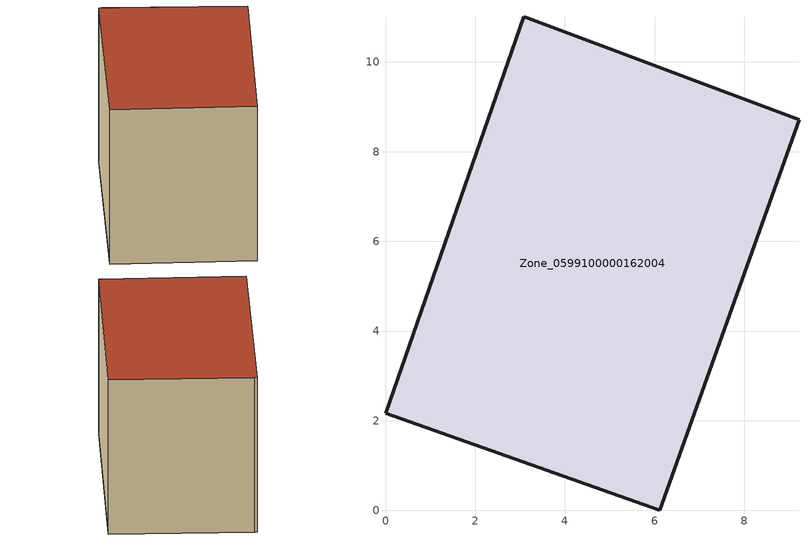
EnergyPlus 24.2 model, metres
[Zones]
Zone_0599100000162004
 floor ground (C_G): 3.18,10.98 9.22,8.71 6.12,0 0,2.17 3.08,11.01 z0.54
 wall outside (C_F): 9.22,8.71 3.18,10.98 3.08,11.01 0,2.17 6.12,0 9.22,8.71 z0.54:8.26
 roof outside (C_R): 3.18,10.98 3.08,11.01 0,2.17 6.12,0 9.22,8.71 z8.26
[BUILDING]
Pand.0599100000162004: North Axis=0; Terrain=City; Loads Convergence Tolerance Value=0.04; Temperature Convergence Tolerance Value=0.4; Solar Distribution=FullExterior; Maximum Number of Warmup Days=25; Minimum Number of Warmup Days=1
[Site:Location]
Rotterdam.The.Hague.AP_ZH_NLD Design_Conditions: Latitude=51.96; Longitude=4.45; Time Zone=1; Elevation=-4.5
[SITE:GROUNDTEMPERATURE:BUILDINGSURFACE]
18, 18, 18, 18, 18, 18, 18, 18, 18, 18, 18, 18
[MATERIAL] Thermal Absorptance=0.9; Solar Absorptance=0.7; Visible Absorptance=0.7
Name | Roughness | Thickness | Conductivity | Density | Specific Heat
G.TC.1965-1974 | MediumSmooth | 0.15 | 0.882353 | 540 | 1210
F.TC.1965-1974 | Rough | 0.3 | 0.697674 | 1920 | 840
R.TC.1965-1974 | MediumRough | 0.2 | 0.232558 | 1500 | 1000
[CONSTRUCTION]
C_G: G.TC.1965-1974
C_F: F.TC.1965-1974
C_R: R.TC.1965-1974
[ZONE]
Zone_0599100000162004: Type=1; Multiplier=1; Ceiling Height=Autocalculate; Volume=Autocalculate; Floor Area=autocalculate; Part of Total Floor Area=Yes
[ZONEINFILTRATION:DESIGNFLOWRATE]
Infil_Zone_0599100000162004: Zone or ZoneList or Space or SpaceList=Zone_0599100000162004; Schedule=AlwaysOn; Design Flow Rate Calculation Method=Flow/Area; Flow Rate per Floor Area=0.003; Constant Term Coefficient=1; Temperature Term Coefficient=0; Velocity Term Coefficient=0; Velocity Squared Term Coefficient=0
[HVACTEMPLATE:ZONE:IDEALLOADSAIRSYSTEM]
Zone_0599100000162004: Maximum Heating Supply Air Temperature=50; Minimum Cooling Supply Air Temperature=13; Maximum Heating Supply Air Humidity Ratio=0.0156; Minimum Cooling Supply Air Humidity Ratio=0.0077; Heating Limit=NoLimit; Cooling Limit=NoLimit; Dehumidification Control Type=ConstantSensibleHeatRatio; Cooling Sensible Heat Ratio=0.7; Dehumidification Setpoint=60; Humidification Control Type=None; Humidification Setpoint=30; Outdoor Air Method=None; Outdoor Air Flow Rate per Person=0.00944; Outdoor Air Flow Rate per Zone Floor Area=0; Outdoor Air Flow Rate per Zone=0; Demand Controlled Ventilation Type=None; Outdoor Air Economizer Type=NoEconomizer; Heat Recovery Type=None; Sensible Heat Recovery Effectiveness=0.7; Latent Heat Recovery Effectiveness=0.65
[ZONECONTROL:THERMOSTAT]
ThermostatControl_Zone_0599100000162004: Zone or ZoneList=Zone_0599100000162004; Control Type Schedule=DualSetpointControlType; Control 1=Thermostat_Zone_0599100000162004; Temperature Difference Between Cutout And Setpoint=0
[THERMOSTATSETPOINT:DUALSETPOINT]
Thermostat_Zone_0599100000162004: Heating Setpoint Temperature Schedule=HeatingSetpoint_Zone_0599100000162004; Cooling Setpoint Temperature Schedule=CoolingSetpoint_Zone_0599100000162004
[SCHEDULE:COMPACT]
HeatingSetpoint_Zone_0599100000162004: Through: 12/31, For: AllDays, Until: 24:00, 21
CoolingSetpoint_Zone_0599100000162004: Through: 12/31, For: AllDays, Until: 24:00, 24
DualSetpointControlType: Through: 12/31, For: AllDays, Until: 24:00, 4
AlwaysOn: Through: 12/31, For: AllDays, Until: 24:00, 1
